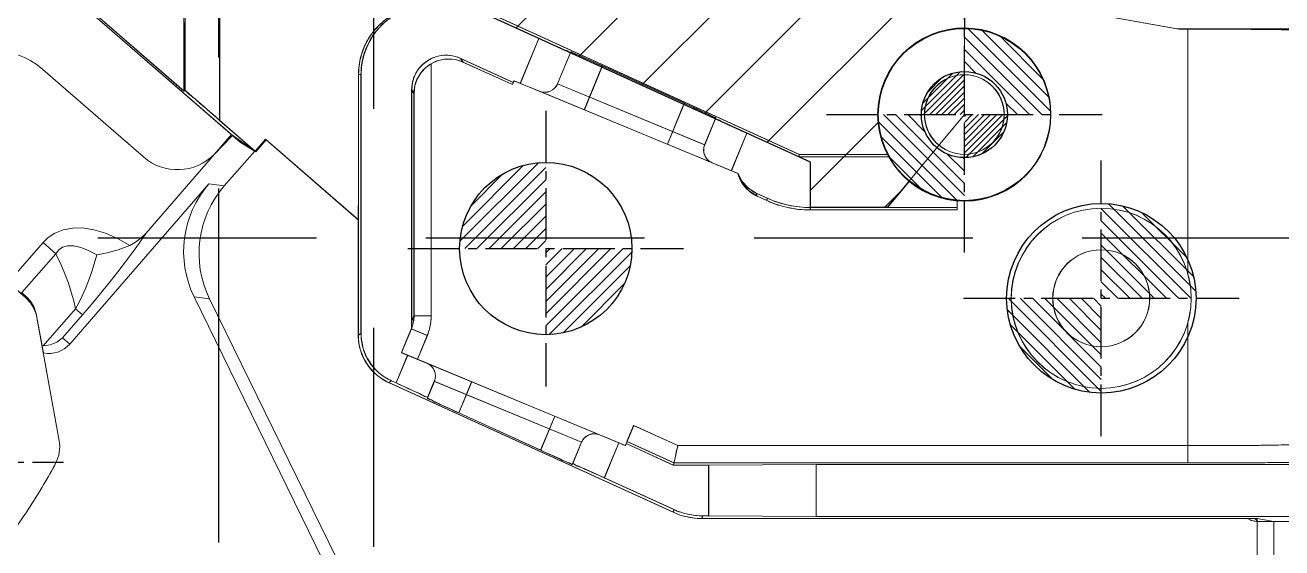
# Model space of a CAD drawing. Header units: inches. Extents: x 164842 to 166038, y -53074 to -52229.
# Drawn here: x 165431.48 to 165467.96, y -52571.42 to -52556.26 of the extents above; entities that cross this region are included whole.
import ezdxf

# ---------------------------------------------------------------- set-up
doc = ezdxf.new("R2010")
doc.units = ezdxf.units.IN
doc.header["$LTSCALE"] = 2
doc.header["$MEASUREMENT"] = 0
for name, pattern in [('CENTER', [50.8, 31.75, -6.35, 6.35, -6.35]), ('CENTER2', [1.125, 0.75, -0.125, 0.125, -0.125]), ('HIDDEN', [9.525, 6.35, -3.175])]:
    doc.linetypes.add(name, pattern=pattern)
doc.layers.get('0').update_dxf_attribs({"linetype": 'CONTINUOUS'})
for name, color, linetype in [('DEFAULT_1', 7, 'CENTER'), ('PIN', 4, 'CONTINUOUS'), ('y-cut', 7, 'CONTINUOUS'), ('壓塊', 157, 'CONTINUOUS')]:
    doc.layers.add(name, color=color, linetype=linetype)
for name, color, linetype, lineweight in [('PRODUCT', 1, 'CONTINUOUS', 15), ('截面', 191, 'CONTINUOUS', 15), ('枕位', 75, 'CONTINUOUS', 15)]:
    doc.layers.add(name, color=color, linetype=linetype, lineweight=lineweight)

# ---------------------------------------------------------------- blocks, each defined once
blk = doc.blocks.new('20160823.201835')
at = {"layer": '截面', "linetype": 'Continuous', "ltscale": 0.3}
h = blk.add_hatch(dxfattribs=at)
h.set_pattern_fill('ANSI31', color=256, scale=15, style=0)
h.set_pattern_definition([(45, (-2459.4563, -3837.5972), (-1.3258252, 1.3258252), [])])
h.paths.add_polyline_path([(-78.862, 31.856), (-102.322, 22.851), (-105.077, 30.027), (-103.999, 33.671, 0.501198), (-100.79, 36.068, 0.128867), (-101.111, 37.294), (-83.539, 44.04)])
h.paths.add_polyline_path([(-84.758, 12.139, -0.414214), (-83.258, 10.639), (-83.258, -1.778), (-81.255, -1.778), (-81.255, -4.15, 0.702364), (-82.851, -8.574), (-83.493, -9.349), (-85.722, -9.349), (-85.722, -8.033), (-97.311, -2.751, -0.293842), (-98.189, -1.387), (-98.189, 10.639, -0.414214), (-96.689, 12.139)])
h.paths.add_polyline_path([(-47.858, 14.004), (-47.748, 13.984), (-47.639, 13.955), (-47.532, 13.917), (-47.429, 13.872), (-47.329, 13.82), (-47.233, 13.76), (-47.143, 13.693), (-47.057, 13.619), (-46.977, 13.539), (-46.903, 13.453), (-46.836, 13.362), (-46.776, 13.266), (-46.723, 13.167), (-46.679, 13.063), (-46.641, 12.957), (-46.612, 12.848), (-46.592, 12.738), (-46.579, 12.627), (-46.575, 12.514), (-46.575, 1.703), (-46.025, 1.089, 0.368424), (-46.549, -2.769), (-46.575, -2.785), (-60.598, -2.785, -0.414214), (-62.098, -1.285), (-62.098, 12.521, -0.414214), (-60.598, 14.021), (-48.082, 14.021), (-47.969, 14.017)])
at = {"layer": 'y-cut', "linetype": 'ByBlock'}
for p, q in [((-81.255, -1.778), (-81.255, -4.15)), ((-85.722, -8.033), (-97.311, -2.751)), ((-85.722, -9.349), (-85.722, -8.033)), ((-82.851, -8.574), (-83.493, -9.349)), ((-83.493, -9.349), (-85.722, -9.349))]:
    blk.add_line(p, q, dxfattribs=at)
blk.add_circle((-81.255, -6.65), 2.5, dxfattribs=at)
blk = doc.blocks.new('20160812.111704')
at = {"layer": 'DEFAULT_1', "color": 2, "linetype": 'CENTER', "ltscale": 0.3}
blk.add_line((0, -35.398), (0, 35.827), dxfattribs=at)
at = {"layer": 'PRODUCT', "linetype": 'ByBlock'}
for p, q in [((-31.639, 35.074), (-17.35, 35.074)), ((-30.087, 35.134), (-30.172, 35.219)), ((-30.087, 35.134), (-14.039, 35.134)), ((-17.35, 35.074), (-17.35, 33.567)), ((-17.35, 35.074), (-14.231, 35.055)), ((-14.231, 35.055), (-14.231, 33.586)), ((-14.056, 35.055), (-14.231, 35.055)), ((-14.039, 35.134), (-14.056, 35.055)), ((-14.039, 35.134), (-14.039, 35.134)), ((-13.206, 34.953), (-13.223, 34.874)), ((-11.2, 33.952), (-13.223, 34.874)), ((-13.206, 34.953), (-4.943, 31.188)), ((-13.205, 34.953), (-13.206, 34.953)), ((-11.2, 33.952), (-11.622, 32.935)), ((-31.639, 33.567), (-17.35, 33.567)), ((-17.35, 33.567), (-14.231, 33.586)), ((-14.231, 33.586), (-13.212, 33.586)), ((-13.226, 33.52), (-13.212, 33.586)), ((-11.835, 32.959), (-13.212, 33.586)), ((-28.14, 29.461), (-28.14, 33.52)), ((-28.14, 33.52), (-13.226, 33.52)), ((-13.226, 33.52), (-11.86, 32.898)), ((-10.282, 33.544), (-10.539, 32.921)), ((-28.14, 33.018), (-13.335, 33.018)), ((-13.335, 33.018), (-12.053, 32.434)), ((-12.053, 32.434), (-11.86, 32.898)), ((-11.835, 32.959), (-11.812, 33.014)), ((-11.812, 33.014), (-11.065, 32.704)), ((-6.268, 31.152), (-10.539, 32.921)), ((-9.356, 33.152), (-9.765, 32.165)), ((-9.356, 33.152), (-6.977, 32.068)), ((4.622, 32.876), (5.27, 29.304)), ((-5.313, 30.321), (-10.9, 32.636)), ((-6.977, 32.068), (-7.351, 31.165)), ((-6.268, 31.152), (-6.072, 31.625)), ((-5.494, 30.396), (-5.161, 31.2)), ((-5.022, 31.137), (-5.161, 31.2)), ((-4.943, 31.188), (-5.022, 31.137)), ((-6.062, 29.825), (-5.777, 30.514)), ((-5.313, 30.321), (-5.532, 29.792)), ((-6.062, 29.825), (-5.598, 29.633)), ((-4.061, 29.816), (-4.14, 29.765)), ((-4.14, 29.765), (-4.14, 22.25)), ((-4.067, 22.25), (-4.061, 29.816)), ((-6.177, 21.937), (-6.177, 29.248)), ((-6.177, 29.248), (-5.675, 29.248)), ((-5.675, 29.248), (-5.609, 29.407)), ((-5.675, 22.798), (-5.675, 29.248)), ((-5.609, 22.695), (-5.609, 29.407)), ((13.867, 21.538), (5.599, 28.725)), ((5.61, 28.664), (5.599, 28.725)), ((-28.14, 20.933), (-28.14, 28.025)), ((-1.39, 24.148), (-4.067, 26.475)), ((-21.447, 25.916), (-21.447, 26.181)), ((-21.447, 26.181), (-17.171, 26.181)), ((-21.447, 26.111), (-17.186, 26.111)), ((-17.186, 26.111), (-17.171, 26.181)), ((-15.936, 25.839), (-15.92, 25.909)), ((-15.92, 25.909), (-15.637, 25.78)), ((-15.936, 25.839), (-15.608, 25.69)), ((-14.891, 25.042), (-15.341, 23.954)), ((-9.485, 22.803), (-15.081, 25.121)), ((-16.85, 24.642), (-19.462, 24.642)), ((-16.865, 24.572), (-19.424, 24.572)), ((-16.85, 24.642), (-16.865, 24.572)), ((-7.361, 20.24), (-16.865, 24.572)), ((-15.341, 23.954), (-16.85, 24.642)), ((-1.088, 24.494), (-1.39, 24.148)), ((-1.088, 24.494), (-0.643, 24.221)), ((-0.037, 23.58), (-1.088, 24.494)), ((0.112, 24.559), (-0.414, 24.023)), ((5.092, 22.109), (2.177, 24.642)), ((-14.116, 24.286), (-14.43, 23.529)), ((-14.116, 24.286), (-9.845, 22.517)), ((-13.034, 24.273), (-13.525, 23.086)), ((-0.643, 24.221), (8.951, 15.883)), ((-0.037, 3.924), (-0.037, 23.58)), ((-11.146, 22.002), (-13.525, 23.086)), ((-11.146, 22.002), (-10.62, 23.273)), ((-8.582, 22.429), (-9.32, 22.735)), ((-5.675, 22.798), (-5.609, 22.695)), ((0.968, 22.718), (1.002, 22.734)), ((0.968, 16.052), (0.968, 22.718)), ((1.002, 22.734), (8.922, 15.849)), ((1.002, 22.734), (1.005, 16.08)), ((-10.22, 21.611), (-9.845, 22.517)), ((-9.302, 21.202), (-8.763, 22.504)), ((-8.535, 22.544), (-8.582, 22.429)), ((-8.561, 22.479), (-7.03, 21.781)), ((-8.535, 22.544), (-7.101, 21.89)), ((-4.067, 22.25), (-4.14, 22.25)), ((-7.101, 21.89), (-7.03, 21.781)), ((-7.192, 20.24), (-9.302, 21.202)), ((-36.942, 20.926), (-27.838, 20.926)), ((-23.928, 20.233), (-27.838, 20.926))]:
    blk.add_line(p, q, dxfattribs=at)
for centre, radius in [((-25.628, 28.743), 2.613), ((-25.628, 28.743), 1.407), ((-21.653, 23.412), 2.513), ((-21.653, 23.412), 1.156)]:
    blk.add_circle(centre, radius, dxfattribs=at)
for centre, radius, start, end in [((5.611, 33.056), 1.005, 151.8649, 190.2831), ((-10.911, 33.075), 0.402, 247.5, 337.5), ((-5.897, 30.998), 0.402, 157.5, 247.5), ((6.602, 23.846), 2.301, 229, 36.87), ((-14.487, 24.44), 0.402, 337.5, 67.5), ((1.188, 23.504), 1.508, 49, 135.59), ((-9.474, 22.363), 0.402, 67.5, 157.5)]:
    blk.add_arc(centre, radius, start, end, dxfattribs=at)
for points, start_tangent, end_tangent in [([(4.724, 33.53), (4.953, 33.944), (5.894, 35.412)], (0.471552, 0.881838), (0.581772, 0.813352)), ([(-36.987, 35.195), (-34.638, 35.204), (-32.37, 35.212), (-30.172, 35.219)], (0.999992, 0.004107), (0.999995, 0.003156)), ([(-30.172, 35.219), (-30.101, 35.214)], (0.999995, 0.003156), (0.990751, -0.135693)), ([(-30.101, 35.214), (-30.041, 35.203), (-29.988, 35.186), (-29.943, 35.165), (-29.902, 35.142)], (0.990751, -0.135693), (0.841921, -0.539601)), ([(-29.902, 35.142), (-29.891, 35.134)], (0.841921, -0.539601), (0.827139, -0.561998)), ([(-14.056, 35.055), (-13.629, 35.009), (-13.223, 34.874)], (1, 0), (0.909961, -0.414693)), ([(-14.039, 35.134), (-13.754, 35.114)], (1, -0.000017), (0.989865, -0.142011)), ([(-13.754, 35.114), (-13.474, 35.053)], (0.989865, -0.142011), (0.95963, -0.281266)), ([(-13.474, 35.053), (-13.206, 34.953)], (0.95963, -0.281266), (0.909968, -0.414678)), ([(-10.282, 33.544), (-10.327, 33.561), (-10.46, 33.619), (-10.661, 33.709), (-10.919, 33.825), (-11.2, 33.952)], (-0.382683, -0.92388), (-0.909961, 0.414693)), ([(-10.096, 33.486), (-10.229, 33.544), (-10.274, 33.561)], (-0.958894, 0.283765), (-0.382683, -0.92388)), ([(-31.653, 33.491), (-31.494, 33.499), (-31.121, 33.506), (-30.562, 33.512), (-29.849, 33.517), (-29.023, 33.519), (-28.14, 33.52)], (0.986196, 0.165583), (1, 0.000006)), ([(-13.226, 33.52), (-13.235, 33.48), (-13.259, 33.37), (-13.294, 33.207), (-13.335, 33.018)], (-0.212178, -0.977231), (-0.212178, -0.977231)), ([(-9.356, 33.152), (-9.637, 33.28), (-9.895, 33.396), (-10.096, 33.486)], (-0.909961, 0.414693), (-0.958894, 0.283765)), ([(-31.151, 32.989), (-31.014, 32.997), (-30.695, 33.004), (-30.216, 33.01), (-29.606, 33.014), (-28.899, 33.017), (-28.14, 33.018)], (0.981559, 0.19116), (1, 0)), ([(-6.439, 31.821), (-6.696, 31.94), (-6.977, 32.068)], (-0.920358, 0.391078), (-0.909961, 0.414693)), ([(-6.065, 31.643), (-6.108, 31.666), (-6.239, 31.728), (-6.439, 31.821)], (0.382683, 0.92388), (-0.920358, 0.391078)), ([(-5.161, 31.2), (-5.441, 31.329), (-5.698, 31.447), (-5.898, 31.54), (-6.029, 31.603), (-6.072, 31.625)], (-0.909961, 0.414693), (0.382683, 0.92388)), ([(-5.022, 31.137), (-4.66, 30.905), (-4.379, 30.581), (-4.201, 30.19), (-4.14, 29.765)], (0.909961, -0.414693), (0, -1)), ([(-4.943, 31.188), (-4.744, 31.078)], (0.909948, -0.414723), (0.837099, -0.547052)), ([(-4.744, 31.078), (-4.549, 30.927), (-4.375, 30.737), (-4.234, 30.517), (-4.134, 30.28), (-4.078, 30.045)], (0.837099, -0.547052), (0.151904, -0.988395)), ([(-4.078, 30.045), (-4.061, 29.816)], (0.151904, -0.988395), (0.000021, -1)), ([(-6.177, 29.248), (-6.165, 29.441), (-6.126, 29.636), (-6.062, 29.825)], (0.000023, 1), (0.382658, 0.92389)), ([(-5.641, 29.507), (-5.608, 29.607)], (0.257182, 0.966363), (0.356742, 0.934203)), ([(-5.604, 29.506), (-5.609, 29.607)], (-0.04656, 0.998915), (0.195094, 0.980785)), ([(-5.609, 29.607), (-5.566, 29.699)], (0.195094, 0.980785), (0.425505, 0.904956)), ([(-5.566, 29.699), (-5.532, 29.792)], (0.425505, 0.904956), (0.382683, 0.92388)), ([(-5.675, 29.248), (-5.666, 29.377), (-5.641, 29.507)], (0.000105, 1), (0.257182, 0.966363)), ([(-5.609, 29.407), (-5.604, 29.506)], (0, 1), (-0.04656, 0.998915)), ([(5.283, 29.244), (5.27, 29.304)], (-0.238474, 0.971149), (-0.178511, 0.983938)), ([(5.599, 28.725), (5.385, 28.986), (5.283, 29.244)], (-0.75471, 0.656059), (-0.238474, 0.971149)), ([(5.61, 28.664), (5.458, 28.83), (5.346, 29.026)], (-0.754772, 0.655987), (-0.393624, 0.919272)), ([(-17.186, 26.111), (-16.546, 26.042), (-15.936, 25.839)], (1, 0), (0.909961, -0.414693)), ([(-15.92, 25.909), (-16.531, 26.112), (-17.171, 26.181)], (-0.909961, 0.414693), (-1, 0)), ([(-15.637, 25.78), (-15.63, 25.758), (-15.624, 25.735), (-15.616, 25.713), (-15.608, 25.69)], (0.254575, -0.967053), (0.343965, -0.938983)), ([(-15.081, 25.121), (-15.198, 25.394), (-15.389, 25.62), (-15.637, 25.78)], (-0.254591, 0.967049), (-0.909961, 0.414693)), ([(-15.608, 25.69), (-15.385, 25.55), (-15.205, 25.357), (-15.081, 25.121)], (0.909961, -0.414693), (0.344133, -0.938921)), ([(-15.341, 23.954), (-15.061, 23.826), (-14.804, 23.707), (-14.604, 23.614), (-14.473, 23.552), (-14.43, 23.529)], (0.909961, -0.414693), (-0.382683, -0.92388)), ([(-14.437, 23.511), (-14.394, 23.489), (-14.263, 23.426), (-14.063, 23.333)], (-0.382683, -0.92388), (0.920358, -0.391078)), ([(0.968, 22.718), (0.923, 22.754), (0.791, 22.866), (0.58, 23.047), (0.298, 23.29), (-0.037, 23.58)], (-0.909961, -0.414693), (-0.75471, 0.656059)), ([(-14.063, 23.333), (-13.806, 23.215), (-13.525, 23.086)], (0.920358, -0.391078), (0.909961, -0.414693)), ([(-7.03, 21.781), (-6.712, 21.695), (-6.383, 21.717), (-6.07, 21.85), (-5.819, 22.08), (-5.663, 22.371), (-5.609, 22.695)], (0.909961, -0.414693), (0, 1)), ([(-5.675, 22.798), (-5.703, 22.57), (-5.775, 22.37), (-5.883, 22.195), (-6.021, 22.049), (-6.177, 21.937)], (-0.00623, -0.999981), (-0.863524, -0.504307)), ([(-11.146, 22.002), (-10.865, 21.874), (-10.607, 21.758), (-10.406, 21.669)], (0.909961, -0.414693), (0.958894, -0.283765)), ([(-6.177, 21.937), (-6.473, 21.822), (-6.792, 21.805), (-7.101, 21.89)], (-0.863524, -0.504307), (-0.909961, 0.414693)), ([(-4.14, 22.25), (-4.208, 21.732), (-4.41, 21.243), (-4.728, 20.83), (-5.142, 20.511), (-5.632, 20.308), (-6.078, 20.242)], (0, -1), (-0.999352, -0.036005)), ([(-6.077, 20.24), (-5.559, 20.308), (-5.07, 20.511), (-4.655, 20.83), (-4.337, 21.243), (-4.135, 21.732), (-4.067, 22.25)], (1, 0), (0, 1)), ([(-10.406, 21.669), (-10.273, 21.611), (-10.228, 21.593)], (0.958894, -0.283765), (0.382683, 0.92388)), ([(-10.22, 21.611), (-10.175, 21.593), (-10.042, 21.535), (-9.841, 21.446), (-9.583, 21.33), (-9.302, 21.202)], (0.382683, 0.92388), (0.909961, -0.414693)), ([(-31.151, 20.958), (-31.016, 20.952), (-30.698, 20.946), (-30.217, 20.941), (-29.603, 20.937), (-28.896, 20.934), (-28.14, 20.933)], (0.986418, -0.164257), (1, 0))]:
    blk.add_spline(points, degree=3, dxfattribs=dict(at, start_tangent=start_tangent, end_tangent=end_tangent))

msp = doc.modelspace()

# ---------------------------------------------------------------- hatches: boundary and pattern name
at = {"layer": 'PIN', "linetype": 'Continuous'}
h = msp.add_hatch(dxfattribs=at)
h.set_pattern_fill('ANSI31', color=31, scale=2, angle=90, style=0)
h.set_pattern_definition([(135, (165664.0298, -52573.09074), (-0.1767767, -0.1767767), [])])
h.paths.add_polyline_path([(165458.748, -52556.351, -0.414214), (165461.248, -52558.851), (165459.998, -52558.851, 0.414214), (165458.748, -52557.601)])
h.paths.add_polyline_path([(165457.498, -52558.851, 0.414214), (165458.748, -52560.101), (165458.748, -52561.351, -0.414214), (165456.248, -52558.851)])
h = msp.add_hatch(dxfattribs=at)
h.set_pattern_fill('ANSI31', color=31, angle=90, style=0)
h.set_pattern_definition([(45, (165253.46575, -52573.09074), (0.08838835, -0.08838835), [])])
h.paths.add_polyline_path([(165458.748, -52558.851), (165459.998, -52558.851, -0.414214), (165458.748, -52560.101)])
h.paths.add_polyline_path([(165458.748, -52557.601), (165458.748, -52558.851), (165457.498, -52558.851, -0.414214)])
h = msp.add_hatch(dxfattribs=at)
h.set_pattern_fill('ANSI31', color=5, scale=2, angle=270, style=0)
h.set_pattern_definition([(225, (165651.87704, -52548.49957), (-0.1767767, 0.1767767), [])])
h.paths.add_polyline_path([(165446.595, -52562.739), (165444.095, -52562.739, -0.414214), (165446.595, -52560.239)])
h.paths.add_polyline_path([(165446.595, -52565.239), (165446.595, -52562.739), (165449.095, -52562.739, -0.414214)])
h = msp.add_hatch(dxfattribs=at)
h.set_pattern_fill('ANSI31', color=256, scale=2, angle=90, style=0)
h.set_pattern_definition([(135, (165668.00454, -52578.422), (-0.1767767, -0.1767767), [])])
h.paths.add_polyline_path([(165462.723, -52564.182), (165459.973, -52564.182, 0.414214), (165462.723, -52566.932)])
h.paths.add_polyline_path([(165462.723, -52561.432), (165462.723, -52564.182), (165465.473, -52564.182, 0.414214)])

# ---------------------------------------------------------------- linework, layer by layer
at = {"linetype": 'CENTER', "ltscale": 0.5}
msp.add_line((165441.595, -52272.939), (165441.595, -52672.939), dxfattribs=at)
at = {"layer": 'DEFAULT_1', "color": 2, "linetype": 'CENTER', "ltscale": 0.3}
msp.add_line((165437.09, -52500.041), (165437.09, -52571.266), dxfattribs=at)
at = {"layer": 'PIN', "color": 31, "linetype": 'CENTER2'}
for p, q in [((165458.748, -52562.851), (165458.748, -52554.851)), ((165454.748, -52558.851), (165462.748, -52558.851))]:
    msp.add_line(p, q, dxfattribs=at)
at = {"layer": 'PIN', "color": 5, "linetype": 'CENTER2'}
for p, q in [((165446.595, -52558.739), (165446.595, -52566.739)), ((165442.595, -52562.739), (165450.595, -52562.739))]:
    msp.add_line(p, q, dxfattribs=at)
at = {"layer": 'PIN', "linetype": 'CENTER2'}
for p, q in [((165462.723, -52568.182), (165462.723, -52560.182)), ((165458.723, -52564.182), (165466.723, -52564.182))]:
    msp.add_line(p, q, dxfattribs=at)
at = {"layer": 'PIN', "color": 3, "linetype": 'CENTER2'}
msp.add_line((165427.195, -52568.939), (165432.595, -52568.939), dxfattribs=at)
at = {"layer": 'PIN', "color": 31, "linetype": 'Continuous'}
for radius in [2.5, 1.25]:
    msp.add_circle((165458.748, -52558.851), radius, dxfattribs=at)
at = {"layer": 'PIN', "color": 5, "linetype": 'Continuous'}
msp.add_circle((165446.595, -52562.739), 2.5, dxfattribs=at)
at = {"layer": 'PIN', "linetype": 'Continuous'}
msp.add_circle((165462.723, -52564.182), 2.75, dxfattribs=at)
at = {"layer": 'PRODUCT', "linetype": 'ByBlock'}
for p, q in [((165437.132, -52539.363), (165437.132, -52559.02)), ((165428.144, -52551.322), (165437.475, -52559.433)), ((165436.093, -52558.173), (165428.173, -52551.289)), ((165436.127, -52551.491), (165436.127, -52558.158)), ((165458.748, -52558.851), (165458.748, -52553.979)), ((165442.692, -52554.953), (165454.281, -52560.234)), ((165444.456, -52555.68), (165453.96, -52560.011)), ((165461.062, -52555.68), (165464.973, -52556.373)), ((165436.093, -52558.173), (165436.093, -52556.176)), ((165474.037, -52556.366), (165464.973, -52556.366)), ((165464.973, -52556.373), (165465.235, -52556.373)), ((165465.235, -52556.373), (165465.235, -52563.465)), ((165446.397, -52556.641), (165445.858, -52557.943)), ((165446.397, -52556.641), (165447.315, -52557.05)), ((165423.228, -52556.977), (165431.496, -52564.164)), ((165445.656, -52557.918), (165444.125, -52557.22)), ((165444.196, -52557.329), (165444.125, -52557.22)), ((165447.323, -52557.032), (165446.94, -52557.957)), ((165441.162, -52557.69), (165441.235, -52557.69)), ((165441.162, -52557.69), (165441.162, -52561.914)), ((165441.235, -52565.205), (165441.235, -52557.69)), ((165443.272, -52557.376), (165443.272, -52564.688)), ((165445.63, -52557.983), (165444.196, -52557.329)), ((165448.241, -52557.441), (165447.715, -52558.713)), ((165448.241, -52557.441), (165450.62, -52558.525)), ((165445.63, -52557.983), (165445.677, -52557.869)), ((165445.677, -52557.869), (165452.176, -52560.561)), ((165451.211, -52559.726), (165446.94, -52557.957)), ((165436.127, -52558.158), (165436.093, -52558.173)), ((165442.77, -52558.237), (165442.704, -52558.135)), ((165442.704, -52558.135), (165442.704, -52564.847)), ((165442.77, -52558.237), (165442.77, -52564.688)), ((165450.129, -52559.712), (165450.62, -52558.525)), ((165437.132, -52559.02), (165438.159, -52559.912)), ((165451.211, -52559.726), (165451.532, -52558.951)), ((165452.436, -52559.394), (165451.525, -52558.968)), ((165458.748, -52558.851), (165456.51, -52561.55)), ((165437.475, -52559.433), (165434.981, -52562.302)), ((165438.15, -52559.912), (165437.475, -52559.433)), ((165451.986, -52560.482), (165452.436, -52559.394)), ((165438.155, -52559.916), (165438.46, -52559.565)), ((165438.46, -52559.565), (165441.157, -52561.909)), ((165437.262, -52560.922), (165438.152, -52559.914)), ((165453.945, -52560.081), (165453.96, -52560.011)), ((165453.945, -52560.081), (165456.557, -52560.081)), ((165453.96, -52560.011), (165456.519, -52560.011)), ((165454.281, -52561.55), (165454.281, -52560.234)), ((165456.519, -52560.011), (165456.557, -52560.081)), ((165436.814, -52560.863), (165432.776, -52565.509)), ((165437.262, -52560.922), (165436.814, -52560.863)), ((165453.031, -52561.279), (165452.703, -52561.129)), ((165453.015, -52561.349), (165452.732, -52561.219)), ((165453.031, -52561.279), (165453.015, -52561.349)), ((165454.281, -52561.55), (165454.266, -52561.62)), ((165458.542, -52561.62), (165454.266, -52561.62)), ((165458.542, -52561.55), (165454.281, -52561.55)), ((165458.542, -52561.355), (165458.542, -52561.62)), ((165441.157, -52565.255), (165441.157, -52561.909)), ((165431.999, -52562.566), (165431.02, -52563.693)), ((165432.371, -52562.89), (165431.999, -52562.566)), ((165432.371, -52562.89), (165431.389, -52564.019)), ((165431.389, -52564.019), (165431.537, -52564.177)), ((165431.489, -52564.125), (165431.496, -52564.164)), ((165431.537, -52564.177), (165431.674, -52564.346)), ((165432.008, -52565.565), (165432.944, -52564.488)), ((165432.944, -52564.488), (165433.147, -52564.664)), ((165431.814, -52564.683), (165431.974, -52565.566)), ((165432.569, -52565.329), (165433.147, -52564.664)), ((165442.77, -52564.688), (165442.704, -52564.847)), ((165443.272, -52564.688), (165442.77, -52564.688)), ((165465.235, -52568.96), (165465.235, -52564.9)), ((165432.776, -52565.509), (165432.569, -52565.329)), ((165441.157, -52565.255), (165441.235, -52565.205)), ((165442.693, -52565.072), (165442.408, -52565.761)), ((165443.157, -52565.265), (165442.693, -52565.072)), ((165443.157, -52565.265), (165442.872, -52565.953)), ((165432.011, -52565.767), (165431.975, -52565.571)), ((165442.589, -52565.836), (165442.256, -52566.639)), ((165442.408, -52565.761), (165448.907, -52568.453)), ((165442.039, -52566.627), (165442.117, -52566.576)), ((165450.301, -52570.392), (165442.039, -52566.627)), ((165442.117, -52566.576), (165442.256, -52566.639)), ((165443.363, -52566.592), (165443.16, -52567.082)), ((165443.363, -52566.592), (165447.634, -52568.361)), ((165444.072, -52567.508), (165444.446, -52566.605)), ((165446.451, -52568.592), (165444.072, -52567.508)), ((165446.451, -52568.592), (165446.86, -52567.605)), ((165449.148, -52567.873), (165448.907, -52568.453)), ((165450.43, -52568.457), (165449.148, -52567.873)), ((165447.369, -52569.001), (165447.634, -52568.361)), ((165448.295, -52569.392), (165448.717, -52568.374)), ((165448.93, -52568.398), (165450.294, -52569.02)), ((165450.321, -52568.96), (165448.955, -52568.337)), ((165450.307, -52569.026), (165450.43, -52568.457)), ((165465.994, -52568.456), (165450.43, -52568.457)), ((165467.311, -52568.449), (165465.994, -52568.456)), ((165465.235, -52568.96), (165450.321, -52568.96)), ((165466.944, -52568.956), (165465.235, -52568.96)), ((165468.216, -52568.945), (165466.944, -52568.956)), ((165451.326, -52569.026), (165450.321, -52569.026)), ((165454.445, -52569.006), (165451.326, -52569.026)), ((165451.326, -52570.494), (165451.326, -52569.026)), ((165468.734, -52569.006), (165454.445, -52569.006)), ((165454.445, -52570.514), (165454.445, -52569.006)), ((165448.295, -52569.392), (165450.318, -52570.314)), ((165450.301, -52570.392), (165450.318, -52570.314)), ((165451.134, -52570.573), (165451.151, -52570.494)), ((165451.134, -52570.573), (165467.245, -52570.573)), ((165451.151, -52570.494), (165451.326, -52570.494)), ((165454.445, -52570.514), (165451.326, -52570.494)), ((165468.734, -52570.514), (165454.445, -52570.514)), ((165467.734, -52570.654), (165467.245, -52570.573)), ((165468.65, -52570.654), (165467.734, -52570.654))]:
    msp.add_line(p, q, dxfattribs=at)
for points in [[(165442.77, -52558.237), (165442.798, -52558.009), (165442.87, -52557.809), (165442.978, -52557.634), (165443.116, -52557.488), (165443.272, -52557.376)], [(165452.703, -52561.129), (165452.48, -52560.99), (165452.3, -52560.796), (165452.176, -52560.561)], [(165452.176, -52560.561), (165452.293, -52560.833), (165452.484, -52561.059), (165452.732, -52561.219)], [(165452.732, -52561.219), (165452.725, -52561.197), (165452.719, -52561.175), (165452.711, -52561.152), (165452.703, -52561.129)], [(165434.519, -52562.65), (165434.159, -52562.444), (165433.81, -52562.293), (165433.472, -52562.192), (165433.149, -52562.142), (165432.851, -52562.143), (165432.582, -52562.193), (165432.345, -52562.288), (165432.149, -52562.42), (165431.999, -52562.566)], [(165433.147, -52564.664), (165433.339, -52564.44), (165433.54, -52564.2), (165433.748, -52563.948), (165433.959, -52563.685), (165434.172, -52563.415), (165434.385, -52563.137), (165434.595, -52562.855), (165434.798, -52562.573), (165434.98, -52562.303)], [(165434.519, -52562.65), (165434.687, -52562.557), (165434.843, -52562.44), (165434.981, -52562.302)], [(165433.557, -52562.925), (165433.318, -52562.795), (165433.093, -52562.706), (165432.889, -52562.66), (165432.71, -52562.659), (165432.562, -52562.702), (165432.449, -52562.785), (165432.371, -52562.89)], [(165434.519, -52562.65), (165434.184, -52562.776), (165433.86, -52562.862), (165433.556, -52562.925)], [(165432.944, -52564.488), (165432.889, -52564.252), (165432.821, -52564.004), (165432.737, -52563.744), (165432.636, -52563.472), (165432.515, -52563.188), (165432.371, -52562.89)], [(165432.944, -52564.488), (165433.04, -52564.312), (165433.134, -52564.115), (165433.228, -52563.901), (165433.317, -52563.673), (165433.403, -52563.433), (165433.483, -52563.183), (165433.557, -52562.925)], [(165431.674, -52564.346), (165431.738, -52564.449), (165431.784, -52564.561)], [(165431.784, -52564.561), (165431.801, -52564.622), (165431.814, -52564.683)], [(165442.77, -52564.688), (165442.761, -52564.816), (165442.736, -52564.946), (165442.693, -52565.072)], [(165442.704, -52564.847), (165442.699, -52564.945), (165442.704, -52565.047)], [(165443.272, -52564.688), (165443.26, -52564.88), (165443.221, -52565.075), (165443.157, -52565.265)], [(165432.569, -52565.329), (165432.398, -52565.454), (165432.208, -52565.532), (165432.008, -52565.565)], [(165432.008, -52565.565), (165431.991, -52565.566), (165431.974, -52565.566)], [(165468.246, -52568.428), (165468.109, -52568.436), (165467.79, -52568.443), (165467.311, -52568.449)]]:
    msp.add_lwpolyline(points, dxfattribs=at)
for centre, radius in [((165458.748, -52558.851), 1.156), ((165462.723, -52564.182), 2.613), ((165462.723, -52564.182), 1.407)]:
    msp.add_circle(centre, radius, dxfattribs=at)
for centre, radius, start, end in [((165458.748, -52558.851), 2.513, 209.3127, 207.4936), ((165446.569, -52557.803), 0.402, 247.5, 337.5), ((165451.582, -52559.88), 0.402, 157.5, 247.5), ((165442.992, -52566.438), 0.402, 337.5, 67.5), ((165448.006, -52568.515), 0.402, 67.5, 157.5)]:
    msp.add_arc(centre, radius, start, end, dxfattribs=at)
for centre, major_axis, ratio, start_param, end_param in [((165443.172, -52557.69), (2.01, 0), 0.999962, 1.570796, 3.141593), ((165443.245, -52557.69), (2.01, 0), 0.999962, 1.606552, 3.141593), ((165465.235, -52556.399), (3.015, 0), 0.008727, 0.05236, 1.570796), ((165443.709, -52558.135), (-0.544, 0.845), 0.99987, -0.999142, 0.999142), ((165443.779, -52558.244), (-0.544, 0.845), 0.99987, -0.999142, -0.04301), ((165448.238, -52557.449), (0.915, -0.417), 0.008722, 7.854286, 9.425083), ((165437.132, -52559.031), (1.005, -0.874), 0.006586, 1.576522, 3.138592), ((165450.617, -52558.534), (0.915, -0.417), 0.008722, 6.28349, 7.854286), ((165454.281, -52558.535), (0.64, 2.946), 0.99996, -3.355387, -2.927798), ((165454.266, -52558.605), (-0.64, -2.946), 0.99996, -0.213795, 0.213795), ((165430.836, -52564.923), (-0.179, 0.989), 0.999903, -1.511016, -0.895011), ((165442.664, -52565.255), (1.268, 0.816), 0.999946, 2.570022, 3.713163), ((165442.742, -52565.205), (1.268, 0.816), 0.999946, 2.570022, 3.713163), ((165432.17, -52564.982), (-0.606, 0.527), 0.996195, 2.084963, 3.141593), ((165442.252, -52566.648), (0.915, -0.417), 0.008722, 0.000305, 1.571101), ((165444.075, -52567.499), (0.915, -0.417), 0.008722, -3.141288, -1.570492), ((165446.454, -52568.584), (0.915, -0.417), 0.008722, -1.570492, 0.000305), ((165448.292, -52569.4), (0.915, -0.417), 0.008722, 1.571101, 3.141897), ((165451.134, -52568.563), (0.426, 1.964), 0.99996, -3.355387, -2.927798), ((165451.151, -52568.484), (0.426, 1.964), 0.99996, -3.355387, -2.927798)]:
    msp.add_ellipse(centre, major_axis=major_axis, ratio=ratio, start_param=start_param, end_param=end_param, dxfattribs=at)
at = {"layer": '壓塊', "color": 153, "linetype": 'HIDDEN', "ltscale": 0.5}
msp.add_lwpolyline([(165497.09, -52562.439), (165393.09, -52562.439, -0.414214), (165385.09, -52554.439), (165385.09, -52520.439, -0.414214), (165393.09, -52512.439), (165497.09, -52512.439, -0.414214), (165505.09, -52520.439), (165505.09, -52554.439, -0.414214)], format="xyb", close=True, dxfattribs=at)
at = {"layer": '枕位', "linetype": 'ByBlock', "ltscale": 0.3}
for p, q in [((165436.833, -52564.197), (165436.386, -52564.138)), ((165443.162, -52577.976), (165436.386, -52564.138)), ((165436.833, -52564.197), (165443.396, -52577.6)), ((165467.245, -52570.573), (165467.245, -52575.394)), ((165467.734, -52570.654), (165467.734, -52575.331))]:
    msp.add_line(p, q, dxfattribs=at)
for centre, major_axis, start_param, end_param in [((165439.097, -52562.828), (-2.991, 0.391), -0.58295, 0.58295), ((165439.544, -52562.886), (2.991, -0.391), 2.558643, 3.724542)]:
    msp.add_ellipse(centre, major_axis=major_axis, ratio=0.994536, start_param=start_param, end_param=end_param, dxfattribs=at)

# ---------------------------------------------------------------- block references
at = {"layer": 'PRODUCT', "linetype": 'ByBlock', "rotation": 180}
msp.add_blockref('20160812.111704', (165437.09, -52535.439), dxfattribs=at)
at = {"layer": 'y-cut', "linetype": 'ByBlock'}
msp.add_blockref('20160823.201835', (165540.003, -52552.201), dxfattribs=at)

doc.saveas('drawing.dxf')
